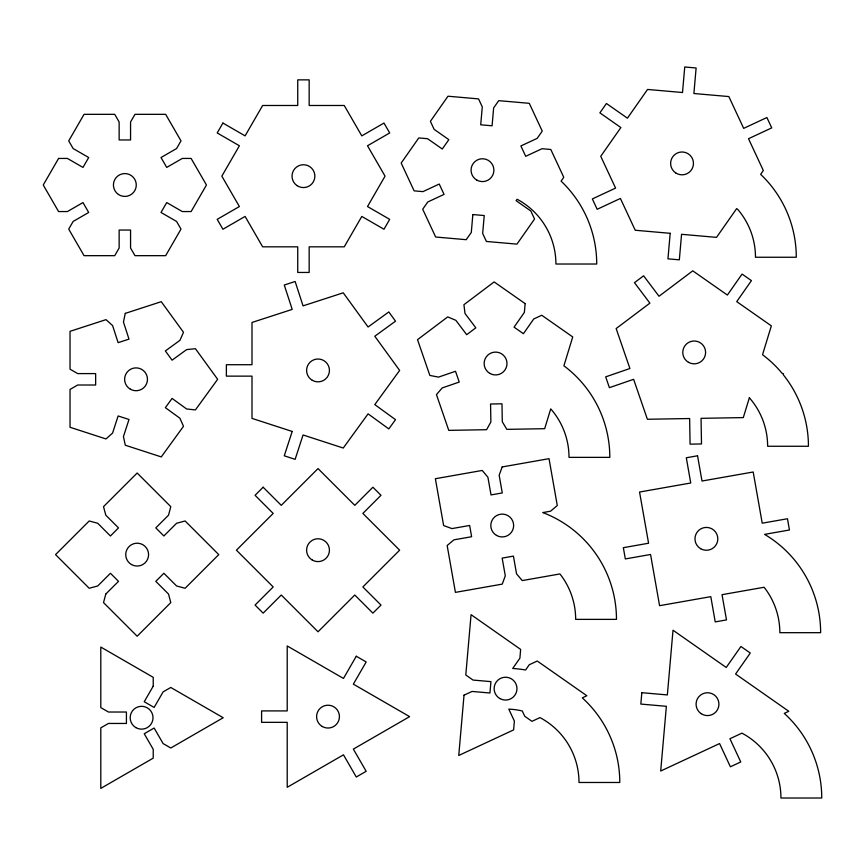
<?xml version="1.0" encoding="UTF-8"?>
<svg xmlns="http://www.w3.org/2000/svg" width="865" height="865" viewBox="0 0 865 865"><rect width="100%" height="100%" fill="white"/><g stroke="black" fill="none" stroke-linecap="round" stroke-linejoin="round"><path stroke-width="1.3" d="M472.852 214.552L471.295 232.458L466.224 239.692L435.668 237.021L422.704 209.222L427.775 201.988L444.059 194.387L439.236 184.04L422.942 191.63L414.14 190.862L401.176 163.063L418.779 137.935L427.57 138.703L442.296 149.018L448.849 139.654L434.133 129.35L430.392 121.338L447.983 96.22L478.54 98.891L482.281 106.892L480.713 124.798L492.088 125.793L493.656 107.887L498.727 100.654L529.283 103.324L542.247 131.123L537.176 138.368L520.881 145.958L525.715 156.316L542.009 148.715L550.8 149.483L563.764 177.282L561.082 181.12A114.245 114.245 0 0 1 596.72 264.02L555.914 264.02A73.439 73.439 0 0 0 517.108 199.253L516.102 200.691L530.818 210.995L534.559 219.007L516.956 244.135L486.4 241.454L482.67 233.453L484.238 215.547L472.852 214.552M464.029 695.168L458.753 755.48L513.615 729.898L514.383 721.096L508.793 709.116A73.439 73.439 0 0 1 522.265 710.965L524.741 716.274L531.975 721.334L539.976 717.604A73.439 73.439 0 0 1 578.999 782.479L619.794 782.479A114.245 114.245 0 0 0 582.307 697.86L586.848 695.752L537.251 661.022L529.25 664.763L525.574 670.007A114.245 114.245 0 0 0 512.707 668.461L519.887 658.211L520.654 649.41L471.068 614.68L465.792 674.992L473.025 680.063L490.931 681.62L489.936 693.006L472.031 691.438L464.029 695.168M525.142 303.626L524.363 312.427L514.059 327.154L523.412 333.706L533.727 318.98L541.728 315.249L572.727 336.95L563.904 365.808A114.245 114.245 0 0 1 609.814 457.369L569.008 457.369A73.439 73.439 0 0 0 550.735 408.886L544.68 428.694L506.847 429.354L502.295 421.774L501.981 403.804L490.563 404.009L490.877 421.979L486.595 429.7L448.762 430.37L436.447 394.591L442.242 387.92L459.229 382.071L455.509 371.269L438.523 377.118L429.851 375.432L417.525 339.664L447.746 316.893L455.877 320.342L466.689 334.701L475.815 327.824L465.002 313.465L463.921 304.696L494.142 281.925L525.142 303.626M670.191 233.312L667.953 258.84L679.339 259.835L681.566 234.307L716.523 237.367L736.656 208.627L737.737 209.384A73.439 73.439 0 0 1 755.48 257.251L796.287 257.251A114.245 114.245 0 0 0 760.649 174.352L763.33 170.524L748.506 138.714L771.731 127.89L766.898 117.532L743.673 128.366L728.849 96.566L693.892 93.507L696.12 67.978L684.745 66.983L682.507 92.512L647.55 89.452L627.428 118.191L606.441 103.497L599.888 112.861L620.875 127.555L600.743 156.295L615.577 188.094L592.352 198.928L597.185 209.287L620.4 198.453L635.234 230.252L670.191 233.312M641.83 692.692L640.835 704.078L666.364 706.305L660.698 771.018L719.572 743.565L730.395 766.79L740.754 761.957L729.93 738.742L741.932 733.142A73.439 73.439 0 0 1 780.944 798.017L821.75 798.017A114.245 114.245 0 0 0 784.263 713.398L788.793 711.29L735.585 674.03L750.279 653.032L740.927 646.479L726.232 667.477L673.013 630.217L667.358 694.93L641.83 692.692M125.284 313.379L123.446 322.029L128.993 339.123L118.127 342.648L112.58 325.554L106.017 319.639L70.033 331.338L70.033 369.171L77.677 373.594L95.647 373.594L95.647 385.012L77.677 385.012L70.033 389.434L70.033 427.267L106.017 438.955L112.58 433.051L118.127 415.957L128.993 419.482L123.446 436.576L125.284 445.216L161.268 456.915L183.499 426.304L179.909 418.228L165.366 407.664L172.081 398.419L186.624 408.983L195.414 409.913L217.656 379.303L195.414 348.692L186.624 349.611L172.081 360.175L165.366 350.941L179.909 340.378L183.499 332.301L161.268 301.69L125.284 313.379M105.8 594.05L103.519 602.591L137.157 636.229L170.794 602.591L168.513 594.05L155.797 581.345L163.874 573.268L176.59 585.973L185.121 588.265L218.758 554.616L185.121 520.979L176.59 523.271L163.874 535.976L155.797 527.899L168.513 515.194L170.794 506.652L137.157 473.014L103.519 506.652L105.8 515.194L118.516 527.899L110.439 535.976L97.723 523.271L89.192 520.979L55.555 554.616L89.192 588.265L97.723 585.973L110.439 573.268L118.516 581.345L105.8 594.05M749.36 397.781L743.295 417.59L701.05 418.336L701.504 443.95L690.075 444.156L689.632 418.53L647.388 419.266L633.623 379.313L609.403 387.661L605.684 376.859L629.904 368.512L616.15 328.559L649.896 303.139L634.477 282.671L643.603 275.794L659.022 296.262L692.768 270.832L727.379 295.062L742.073 274.075L751.436 280.628L736.731 301.615L771.342 325.856L762.53 354.715A114.245 114.245 0 0 1 782.122 373.334L783.495 373.756L783.214 374.675A114.245 114.245 0 0 1 808.44 446.264L767.633 446.264A73.439 73.439 0 0 0 749.36 397.781M292.197 431.451L284.271 455.812L295.138 459.347L303.053 434.976L343.243 448.038L368.079 413.848L388.807 428.91L395.521 419.666L374.794 404.604L399.63 370.425L374.794 336.236L395.521 321.175L388.807 311.941L368.079 327.002L343.243 292.813L303.053 305.875L295.138 281.503L284.271 285.028L292.197 309.4L252.007 322.461L252.007 364.716L226.381 364.716L226.381 376.134L252.007 376.134L252.007 418.39L292.197 431.451M502.176 466.938L499.159 475.242L502.284 492.942L491.028 494.921L487.903 477.221L482.227 470.452L435.376 478.713L443.637 525.563L451.941 528.591L469.641 525.466L471.62 536.722L453.93 539.836L447.162 545.523L455.423 592.374L502.273 584.113L505.29 575.809L502.165 558.109L513.421 556.119L516.546 573.819L522.222 580.588L559.936 573.938A73.439 73.439 0 0 1 575.668 619.372L616.475 619.372A114.245 114.245 0 0 0 542.798 512.567L550.529 511.204L557.287 505.528L549.026 458.677L502.176 466.938M58.582 158.436L43.25 185.002L58.582 211.557L67.416 211.557L82.986 202.572L88.695 212.466L73.136 221.451L68.713 229.106L84.056 255.672L114.721 255.672L119.143 248.017L119.143 230.047L130.561 230.047L130.561 248.017L134.983 255.672L165.658 255.672L180.99 229.106L176.579 221.451L161.009 212.466L166.718 202.572L182.288 211.557L191.122 211.557L206.454 185.002L191.122 158.436L182.288 158.436L166.718 167.421L161.009 157.527L176.579 148.542L180.99 140.887L165.658 114.331L134.983 114.331L130.561 121.976L130.561 139.957L119.143 139.957L119.143 121.976L114.721 114.331L84.056 114.331L68.713 140.887L73.136 148.542L88.695 157.527L82.986 167.421L67.416 158.436L58.582 158.436M222.911 123.057L217.202 132.951L239.389 145.763L221.84 176.157L239.389 206.54L217.202 219.353L222.911 229.247L245.098 216.434L262.646 246.828L297.733 246.828L297.733 272.453L309.162 272.453L309.162 246.828L344.248 246.828L361.797 216.434L383.984 229.247L389.693 219.353L367.506 206.54L385.055 176.157L367.506 145.763L389.693 132.951L383.984 123.057L361.797 135.87L344.248 105.487L309.162 105.487L309.162 79.861L297.733 79.861L297.733 105.487L262.646 105.487L245.098 135.87L222.911 123.057M153.224 686.172L144.239 701.731L154.132 707.451L163.117 691.881L170.773 687.47L223.202 717.734L170.773 748.009L163.117 743.586L154.132 728.027L144.239 733.736L153.224 749.306L153.224 758.14L100.794 788.404L100.794 727.865L108.449 723.454L126.42 723.454L126.42 712.025L108.449 712.025L100.794 707.602L100.794 647.063L153.224 677.338L153.224 686.172M356.283 656.243L343.47 678.43L287.212 645.96L287.212 710.911L261.587 710.911L261.587 722.34L287.212 722.34L287.212 787.301L343.47 754.821L356.283 777.008L366.176 771.299L353.363 749.101L409.621 716.631L353.363 684.15L366.176 661.952L356.283 656.243M263.144 487.222L255.067 495.299L273.189 513.421L236.426 550.183L273.189 586.946L255.067 605.067L263.144 613.144L281.266 595.023L318.028 631.785L354.791 595.023L372.901 613.144L380.989 605.067L362.868 586.946L399.63 550.183L362.868 513.421L380.989 495.299L372.901 487.222L354.791 505.344L318.028 468.581L281.266 505.344L263.144 487.222M697.547 455.79L686.302 457.769L690.746 483.005L639.549 492.034L648.577 543.231L623.341 547.686L625.33 558.931L650.556 554.487L659.584 605.684L710.792 596.655L715.236 621.892L726.492 619.913L722.037 594.677L764.109 587.259A73.439 73.439 0 0 1 779.841 632.683L820.636 632.683A114.245 114.245 0 0 0 764.595 534.375L789.442 529.996L787.464 518.74L762.227 523.195L753.199 471.998L702.002 481.026L697.547 455.79M476.766 180.071A11.429 11.429 0 0 0 493.893 170.178A11.429 11.429 0 0 0 476.766 160.285A11.429 11.429 0 0 0 476.766 180.071M675.641 172.87A11.429 11.429 0 0 0 693.438 164.22A11.429 11.429 0 0 0 677.046 153.137A11.429 11.429 0 0 0 675.641 172.87M118.451 194.463A11.429 11.429 0 0 0 136.248 185.813A11.429 11.429 0 0 0 119.857 174.719A11.429 11.429 0 0 0 118.451 194.463M130.334 389.196A11.429 11.429 0 0 0 147.472 379.303A11.429 11.429 0 0 0 130.334 369.409A11.429 11.429 0 0 0 130.334 389.196M312.308 380.319A11.429 11.429 0 0 0 329.446 370.425A11.429 11.429 0 0 0 312.308 360.532A11.429 11.429 0 0 0 312.308 380.319M688.475 362.316A11.429 11.429 0 0 0 705.613 352.423A11.429 11.429 0 0 0 688.475 342.529A11.429 11.429 0 0 0 688.475 362.316M489.85 373.41A11.429 11.429 0 0 0 506.987 363.516A11.429 11.429 0 0 0 489.85 353.623A11.429 11.429 0 0 0 489.85 373.41M131.448 564.521A11.429 11.429 0 0 0 148.585 554.616A11.429 11.429 0 0 0 131.448 544.723A11.429 11.429 0 0 0 131.448 564.521M312.308 560.077A11.429 11.429 0 0 0 329.446 550.183A11.429 11.429 0 0 0 312.308 540.29A11.429 11.429 0 0 0 312.308 560.077M700.682 548.734A11.429 11.429 0 0 0 717.82 538.841A11.429 11.429 0 0 0 700.682 528.947A11.429 11.429 0 0 0 700.682 548.734M496.51 535.413A11.429 11.429 0 0 0 513.648 525.52A11.429 11.429 0 0 0 496.51 515.626A11.429 11.429 0 0 0 496.51 535.413M322.299 726.524A11.429 11.429 0 0 0 339.437 716.631A11.429 11.429 0 0 0 322.299 706.737A11.429 11.429 0 0 0 322.299 726.524M135.881 727.627A11.429 11.429 0 0 0 153.019 717.734A11.429 11.429 0 0 0 135.881 707.84A11.429 11.429 0 0 0 135.881 727.627M701.104 713.636A11.429 11.429 0 0 0 718.902 704.986A11.429 11.429 0 0 0 702.51 693.892A11.429 11.429 0 0 0 701.104 713.636M499.84 698.531A11.429 11.429 0 0 0 516.978 688.637A11.429 11.429 0 0 0 499.84 678.744A11.429 11.429 0 0 0 499.84 698.531M297.041 185.618A11.429 11.429 0 0 0 314.838 176.968A11.429 11.429 0 0 0 298.457 165.875A11.429 11.429 0 0 0 297.041 185.618"/></g></svg>
